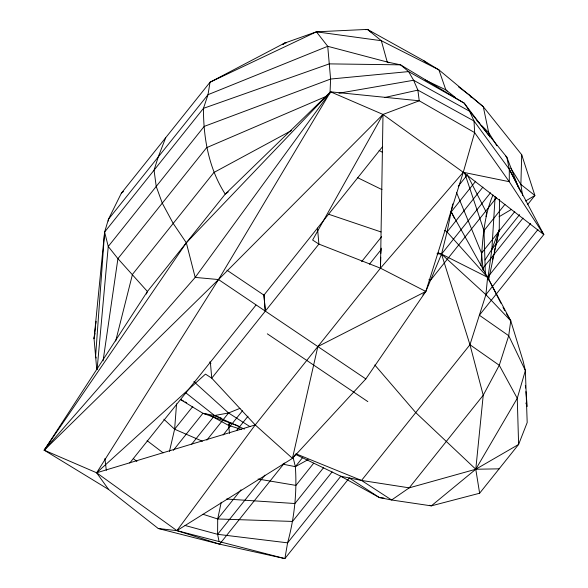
<?xml version="1.0" encoding="UTF-8"?>
<svg xmlns="http://www.w3.org/2000/svg" width="588" height="588" viewBox="0 0 588 588"><rect width="100%" height="100%" fill="white"/><g stroke="black" fill="none" stroke-linecap="round" stroke-linejoin="round"><path stroke-width="0.88" d="M96.77 369.676L94.058 338.717L104.62 232.047L108.442 219.28L208.005 94.683L327.729 46.305L387.227 62.012L400.546 64.842L464.219 103.15L469.636 111.279L506.819 157.172L509.311 169.27L509.267 181.699L543.79 234.597L479.36 315.234L508.716 335.719L525.371 370.558L527.193 422.529L518.616 444.447L479.624 493.236L431.305 505.864L391.63 499.991L379.378 497.573L340.82 476.236L295.316 454.281M219.059 541.489L217.604 534.316L217.7 518.976L221.22 502.248M499.484 199.317L499.263 229.57L488.606 279.873M380.723 257.221L380.48 268.179L255.214 424.933L176.9 530.633L158.26 528.516L108.618 489.481L44.21 450.173L147.419 291.479L225.233 194.099L330.566 91.824L419.229 100.783L474.634 132.609L509.267 181.699L463.263 172.291L383.001 114.439L330.566 91.824L186.33 242.785L44.21 450.173L96.645 472.789L176.9 530.633L219.603 544.172L284.879 558.6L349.316 477.963L379.378 497.573L383.942 498.051M380.811 253.568L381.267 248.151M458.603 86.928L469.591 95.19L483.285 106.722L521.71 154.747L520.88 184.448L522.57 195.672M330.03 93.014L330.596 79.049L327.729 46.305L316.403 31.818L284.416 43.174L210.034 82.217L121.341 193.202L108.442 219.28L108.221 221.103M480.947 265.702C482.535 241.844 483.38 217.222 492.994 194.973M487.768 279.153L491.869 249.319L495.147 196.399M489.606 136.967L483.285 106.722L438.891 69.847L423.456 60.498L367.471 29.4L316.403 31.818L210.034 82.217L208.005 94.683L203.47 108.346L104.62 232.047L95.601 356.284L96.219 358.011M169.454 451.4L174.621 429.211L176.554 403.868M97.093 369.631L108.251 246.475L104.62 232.047M483.637 234.274L483.975 230.621L464.469 172.482M452.709 203.918L447.049 231.973L441.537 254.089L425.822 291.464L365.832 378.929L292.457 458.361L176.9 530.633L284.879 558.6L287.598 542.842L340.82 476.236L361.517 480.447L469.959 344.737L485.901 294.676L487.621 277.308L530.633 223.484M95.594 325.95L94.058 338.717L95.036 333.403M95.815 324.128L96.145 321.393M475.699 181.207L451.194 211.871L487.621 277.308L510.751 320.805L508.716 335.719L499.271 365.288L483.226 395.246L409.226 487.849L391.63 499.991L361.517 480.447L296.381 453.965M103.069 360.914L117.916 258.654L206.609 147.669L326.605 96.197M485.989 216.538L486.644 212.937L467.409 175.033M492.465 259.786L493.259 256.228M494.258 251.789L495.059 248.232M495.464 246.453L499.263 229.57L491.869 249.319L485.019 259.992M229.526 433.437L228.622 425.403L229.232 422.728M108.618 489.481L96.645 472.789L205.477 374.115L211.754 378.165L255.214 424.933L292.457 458.361L317.843 346.56L425.822 291.464L463.263 172.291L474.634 132.609L474.024 121.003L469.636 111.279L413.592 80.262L408.601 71.589L400.546 64.842L329.265 63.879L203.47 108.346C203.36 138.231 208.865 168.624 225.233 194.099L228.225 191.975M115.689 341.011L132.469 274.398L213.914 172.482L291.464 130.58M165.691 137.71L158.223 156.981L154.049 170.197L156.224 186.44L162.266 203.161L173.195 223.44L186.33 242.785L195.187 277.411L44.21 450.173L45.695 449.114M146.39 294.022L147.419 291.479L117.916 258.654L108.251 246.475L204.19 126.413L330.596 79.049L408.601 71.589L464.219 103.15L488.577 135.233M365.832 378.929L218.516 279.55L195.187 277.411L330.566 91.824L218.516 279.55L96.645 472.789L255.214 424.933M329.052 94.117L330.566 91.824M292.457 458.361L295.757 453.987M283.276 44.6L284.416 43.174L286.224 42.88M129.764 463.021L255.942 305.128M382.656 146.559L263.931 295.125L226.931 270.179M163.854 419.229L174.621 429.211L192.805 406.462M173.335 450.32L202.919 413.298L214.591 415.532L221.419 418.186M191.71 444.16L214.591 415.532L228.548 412.974L239.97 408.366M206.851 440.125L228.548 412.974L249.951 426.631M210.085 415.385L228.622 425.403L230.886 422.566M223.102 435.01L242.499 410.733M361.642 261.638L381.597 236.67M236.567 430.519L247.996 416.216M369.484 264.188L380.892 249.915M458.243 186.212L467.35 174.812M203 514.265L217.7 518.976L241.036 489.767M500.939 303.224L487.621 277.308L447.049 231.973L482.91 187.094M185.058 525.481L217.604 534.316L264.879 475.155M441.5 254.141L490.517 192.791M284.416 463.072L219.603 544.172L158.26 528.516M496.647 197.487L430.695 280.02L428.931 279.609M217.604 534.316L287.598 542.842C294.36 518.079 297.138 492.281 295.352 466.666L302.732 457.427M504.982 204.337L483.975 230.621L485.343 273.435M313.705 463.19L295.962 485.401L258.036 479.036M483.145 270.23L481.557 253.149L514.765 211.592M367.831 401.611L267.312 333.822M491.869 249.319L519.608 214.605M527.532 204.69L534.889 195.481L521.71 154.747M323.547 467.717L294.933 503.526L226.52 499.028M482.395 268.929L523.033 218.089M332.11 471.907L292.537 521.431L217.7 518.976M429.637 505.254L431.305 505.864L475.788 469.246L517.256 398.311L525.371 370.558L523.077 360.914L510.751 320.805L485.901 294.676L537.983 229.504M422.845 294.933L425.822 291.464L380.48 268.179L318.894 244.086L312.618 240.036L383.001 114.439L419.229 100.783L417.877 90.118L413.592 80.262L338.953 93.198M45.452 448.828L44.21 450.173L218.516 279.55L383.001 114.439L380.48 268.179L463.263 172.291L543.79 234.597L509.311 169.27L474.024 121.003L417.877 90.118L384.787 97.483M283.085 44.401L284.416 43.174L282.916 44.225M121.341 193.202L123.495 191.512M499.087 216.737L511.538 209.343M525.547 201.023L534.889 195.481L520.88 184.448L510.788 168.183M282.828 464.167L295.352 466.666L308.185 459.573M365.67 29.701L367.471 29.4L371.138 32.149M499.124 468.842L475.78 469.246L409.226 487.849L361.517 480.447M437.009 253.781L441.537 254.089L487.621 277.308L486.357 276.176M316.403 31.818L381.34 40.719L438.891 69.847L445.829 89.832L447.13 91.125M180.442 399.524L202.919 413.298L207.351 414.452M228.622 425.403L241.594 429.475M328.545 214.208L381.009 231.944M202.919 413.298L238.236 425.808M438.126 252.84L441.537 254.089L485.901 294.676M340.82 476.236L342.503 476.919M174.621 429.211L202.39 441.235M244.373 429.1L214.591 415.532L185.852 392.85M388.874 62.798L387.227 62.012L381.34 40.719L367.471 29.4M425.197 80.034L445.829 89.832L455.318 97.454M357.445 177.598L381.987 189.615M181.067 399.708L183.485 401.016M185.095 401.883L186.712 402.758M379.106 150.41L382.281 152.219M441.537 254.089L469.959 344.737L499.271 365.288L517.256 398.311L518.616 444.447L475.78 469.246L479.624 493.236M444.807 230.378L447.049 231.973M423.456 60.498L427.116 63.254M147.088 440.655L163.119 452.848M133.314 458.596L136.901 461.44M193.849 381.634L228.548 412.974M477 120.907L479.595 123.502M481.543 125.442L488.687 132.565L496.853 145.728M505.614 155.967L506.819 157.172L518.645 187.903M374.791 364.972L415.738 412.592L475.78 469.246L483.226 395.246L469.959 344.737M209.754 361.951L210.923 363.347M541.203 230.974L543.79 234.597M469.591 95.19L471.179 97.439M506.393 313.58L510.751 320.805M503.019 307.274L504.688 310.515M509.311 169.27L520.909 192.136M451.194 211.871L454.473 218.449M456.442 192.313L481.557 253.149M525.87 403.037L527.215 406.44L525.929 391.601M293 457.001L295.352 466.666M104.907 458.486L106.325 470.341M525.341 385.39L525.591 388.051M317.498 228.093L318.894 244.086L211.754 378.165L210.357 362.171M265.335 311.118L263.909 294.838L265.32 311.14"/></g></svg>
